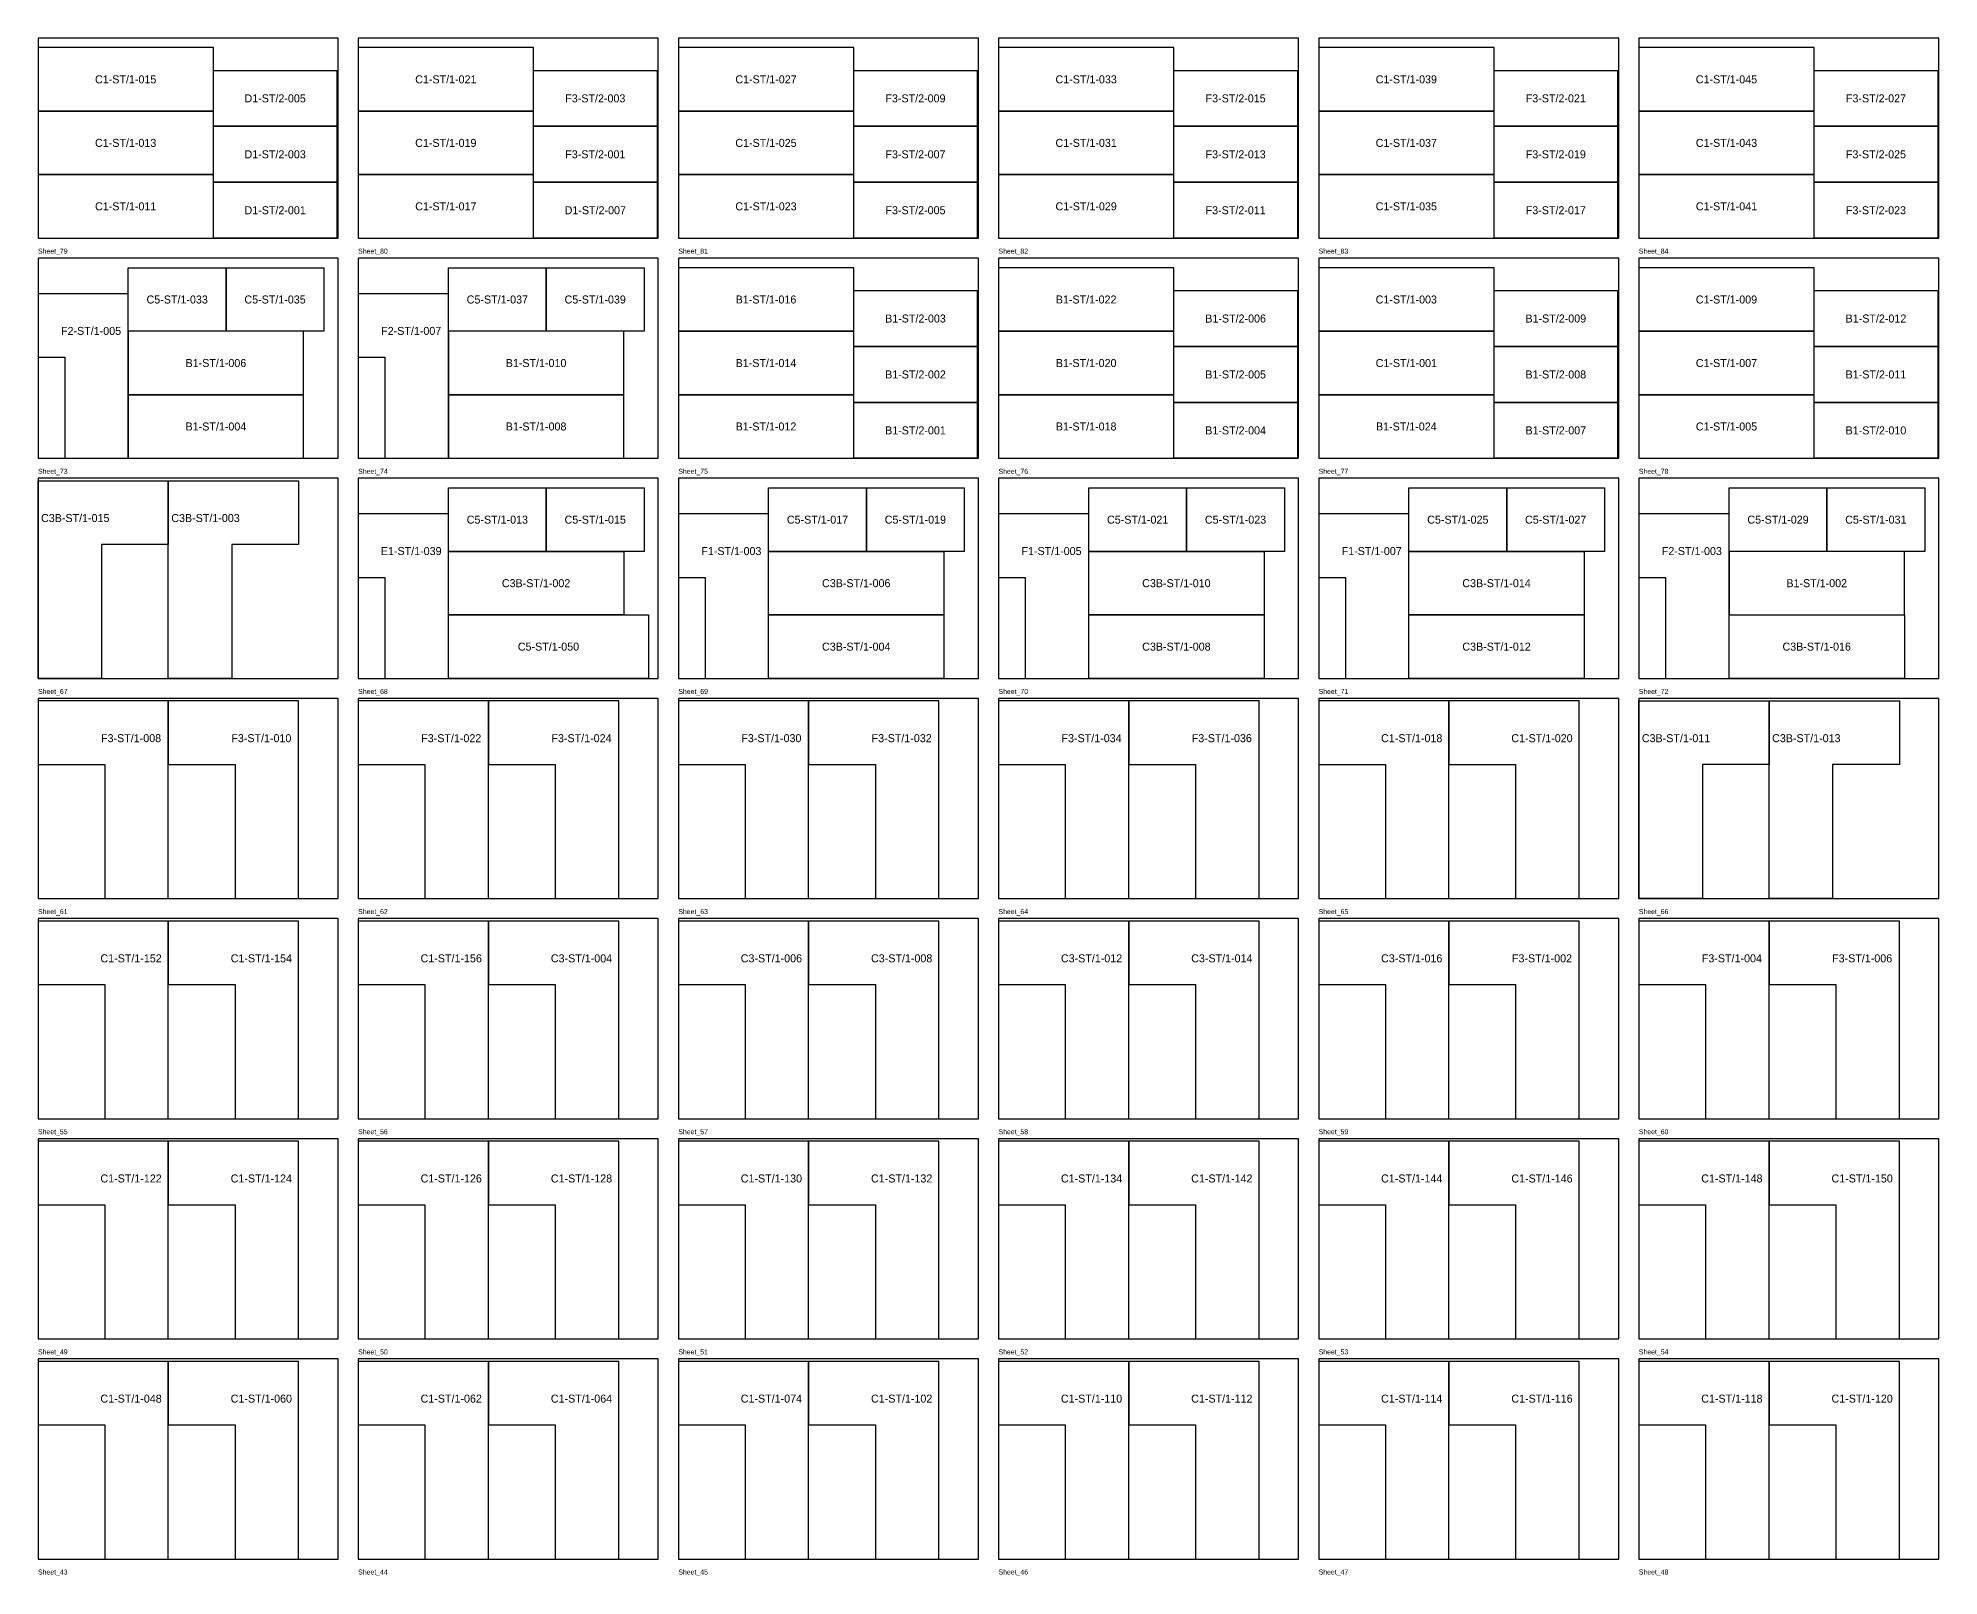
# Model space of a CAD drawing. Header units: millimetres. Extents: x 0 to 19000, y 0 to 63698.
# Drawn here: x 0 to 19000, y 17431 to 32800 of the extents above; entities that cross this region are included whole.
import ezdxf
from ezdxf.enums import TextEntityAlignment as Align

# ---------------------------------------------------------------- set-up
doc = ezdxf.new("R2010")
doc.units = ezdxf.units.MM
for name, color, linetype in [('NUMBERS', 7, 'Continuous'), ('OUTER', 7, 'Continuous'), ('SHEET_BORDER', 7, 'Continuous')]:
    doc.layers.add(name, color=color, linetype=linetype)

msp = doc.modelspace()

# ---------------------------------------------------------------- linework, layer by layer
at = {"layer": 'OUTER'}
for points in [[(0, 32070), (1753, 32070), (1753, 32705), (0, 32705), (0, 32070)], [(3200, 32070), (4953, 32070), (4953, 32705), (3200, 32705), (3200, 32070)], [(6400, 32070), (8153, 32070), (8153, 32705), (6400, 32705), (6400, 32070)], [(9600, 32070), (11353, 32070), (11353, 32705), (9600, 32705), (9600, 32070)], [(12800, 32070), (14553, 32070), (14553, 32705), (12800, 32705), (12800, 32070)], [(16000, 32070), (17753, 32070), (17753, 32705), (16000, 32705), (16000, 32070)], [(1753, 32476), (2988, 32476), (2988, 31918), (1753, 31918), (1753, 32476)], [(4953, 32476), (6188, 32476), (6188, 31918), (4953, 31918), (4953, 32476)], [(8153, 32476), (9388, 32476), (9388, 31918), (8153, 31918), (8153, 32476)], [(11353, 32476), (12588, 32476), (12588, 31918), (11353, 31918), (11353, 32476)], [(14553, 32476), (15788, 32476), (15788, 31918), (14553, 31918), (14553, 32476)], [(17753, 32476), (18988, 32476), (18988, 31918), (17753, 31918), (17753, 32476)], [(0, 31435), (1753, 31435), (1753, 32070), (0, 32070), (0, 31435)], [(3200, 31435), (4953, 31435), (4953, 32070), (3200, 32070), (3200, 31435)], [(6400, 31435), (8153, 31435), (8153, 32070), (6400, 32070), (6400, 31435)], [(9600, 31435), (11353, 31435), (11353, 32070), (9600, 32070), (9600, 31435)], [(12800, 31435), (14553, 31435), (14553, 32070), (12800, 32070), (12800, 31435)], [(16000, 31435), (17753, 31435), (17753, 32070), (16000, 32070), (16000, 31435)], [(1753, 31918), (2988, 31918), (2988, 31359), (1753, 31359), (1753, 31918)], [(4953, 31918), (6188, 31918), (6188, 31359), (4953, 31359), (4953, 31918)], [(8153, 31918), (9388, 31918), (9388, 31359), (8153, 31359), (8153, 31918)], [(11353, 31918), (12588, 31918), (12588, 31359), (11353, 31359), (11353, 31918)], [(14553, 31918), (15788, 31918), (15788, 31359), (14553, 31359), (14553, 31918)], [(17753, 31918), (18988, 31918), (18988, 31359), (17753, 31359), (17753, 31918)], [(0, 30800), (1753, 30800), (1753, 31435), (0, 31435), (0, 30800)], [(1753, 31359), (2988, 31359), (2988, 30800), (1753, 30800), (1753, 31359)], [(3200, 30800), (4953, 30800), (4953, 31435), (3200, 31435), (3200, 30800)], [(4953, 31359), (6188, 31359), (6188, 30800), (4953, 30800), (4953, 31359)], [(6400, 30800), (8153, 30800), (8153, 31435), (6400, 31435), (6400, 30800)], [(8153, 31359), (9388, 31359), (9388, 30800), (8153, 30800), (8153, 31359)], [(9600, 30800), (11353, 30800), (11353, 31435), (9600, 31435), (9600, 30800)], [(11353, 31359), (12588, 31359), (12588, 30800), (11353, 30800), (11353, 31359)], [(12800, 30800), (14553, 30800), (14553, 31435), (12800, 31435), (12800, 30800)], [(14553, 31359), (15788, 31359), (15788, 30800), (14553, 30800), (14553, 31359)], [(16000, 30800), (17753, 30800), (17753, 31435), (16000, 31435), (16000, 30800)], [(17753, 31359), (18988, 31359), (18988, 30800), (17753, 30800), (17753, 31359)], [(902, 30505), (1880, 30505), (1880, 29870), (902, 29870), (902, 30505)], [(1880, 30505), (2857, 30505), (2857, 29870), (1880, 29870), (1880, 30505)], [(4102, 30505), (5080, 30505), (5080, 29870), (4102, 29870), (4102, 30505)], [(5080, 30505), (6057, 30505), (6057, 29870), (5080, 29870), (5080, 30505)], [(6400, 29870), (8153, 29870), (8153, 30505), (6400, 30505), (6400, 29870)], [(9600, 29870), (11353, 29870), (11353, 30505), (9600, 30505), (9600, 29870)], [(12800, 29870), (14553, 29870), (14553, 30505), (12800, 30505), (12800, 29870)], [(16000, 29870), (17753, 29870), (17753, 30505), (16000, 30505), (16000, 29870)], [(902, 30245), (0, 30245), (0, 29610), (267, 29610), (267, 28600), (902, 28600), (902, 30245)], [(4102, 30245), (3200, 30245), (3200, 29610), (3467, 29610), (3467, 28600), (4102, 28600), (4102, 30245)], [(8153, 30276), (9388, 30276), (9388, 29718), (8153, 29718), (8153, 30276)], [(11353, 30276), (12588, 30276), (12588, 29718), (11353, 29718), (11353, 30276)], [(14553, 30276), (15788, 30276), (15788, 29718), (14553, 29718), (14553, 30276)], [(17753, 30276), (18988, 30276), (18988, 29718), (17753, 29718), (17753, 30276)], [(902, 29235), (2654, 29235), (2654, 29870), (902, 29870), (902, 29235)], [(4102, 29235), (5854, 29235), (5854, 29870), (4102, 29870), (4102, 29235)], [(6400, 29235), (8153, 29235), (8153, 29870), (6400, 29870), (6400, 29235)], [(9600, 29235), (11353, 29235), (11353, 29870), (9600, 29870), (9600, 29235)], [(12800, 29235), (14553, 29235), (14553, 29870), (12800, 29870), (12800, 29235)], [(16000, 29235), (17753, 29235), (17753, 29870), (16000, 29870), (16000, 29235)], [(8153, 29718), (9388, 29718), (9388, 29159), (8153, 29159), (8153, 29718)], [(11353, 29718), (12588, 29718), (12588, 29159), (11353, 29159), (11353, 29718)], [(14553, 29718), (15788, 29718), (15788, 29159), (14553, 29159), (14553, 29718)], [(17753, 29718), (18988, 29718), (18988, 29159), (17753, 29159), (17753, 29718)], [(902, 28600), (2654, 28600), (2654, 29235), (902, 29235), (902, 28600)], [(4102, 28600), (5854, 28600), (5854, 29235), (4102, 29235), (4102, 28600)], [(6400, 28600), (8153, 28600), (8153, 29235), (6400, 29235), (6400, 28600)], [(8153, 29159), (9388, 29159), (9388, 28600), (8153, 28600), (8153, 29159)], [(9600, 28600), (11353, 28600), (11353, 29235), (9600, 29235), (9600, 28600)], [(11353, 29159), (12588, 29159), (12588, 28600), (11353, 28600), (11353, 29159)], [(12800, 28600), (14553, 28600), (14553, 29235), (12800, 29235), (12800, 28600)], [(14553, 29159), (15788, 29159), (15788, 28600), (14553, 28600), (14553, 29159)], [(16000, 28600), (17753, 28600), (17753, 29235), (16000, 29235), (16000, 28600)], [(17753, 29159), (18988, 29159), (18988, 28600), (17753, 28600), (17753, 29159)], [(0, 28375), (1302, 28375), (1302, 27740), (635, 27740), (635, 26400), (0, 26400), (0, 28375)], [(1302, 28375), (2604, 28375), (2604, 27740), (1937, 27740), (1937, 26400), (1302, 26400), (1302, 28375)], [(4102, 28305), (5080, 28305), (5080, 27670), (4102, 27670), (4102, 28305)], [(5080, 28305), (6057, 28305), (6057, 27670), (5080, 27670), (5080, 28305)], [(7302, 28305), (8280, 28305), (8280, 27670), (7302, 27670), (7302, 28305)], [(8280, 28305), (9257, 28305), (9257, 27670), (8280, 27670), (8280, 28305)], [(10502, 28305), (11480, 28305), (11480, 27670), (10502, 27670), (10502, 28305)], [(11480, 28305), (12457, 28305), (12457, 27670), (11480, 27670), (11480, 28305)], [(13702, 28305), (14680, 28305), (14680, 27670), (13702, 27670), (13702, 28305)], [(14680, 28305), (15657, 28305), (15657, 27670), (14680, 27670), (14680, 28305)], [(16902, 28305), (17880, 28305), (17880, 27670), (16902, 27670), (16902, 28305)], [(17880, 28305), (18857, 28305), (18857, 27670), (17880, 27670), (17880, 28305)], [(4102, 28045), (3200, 28045), (3200, 27410), (3467, 27410), (3467, 26400), (4102, 26400), (4102, 28045)], [(7302, 28045), (6400, 28045), (6400, 27410), (6667, 27410), (6667, 26400), (7302, 26400), (7302, 28045)], [(10502, 28045), (9600, 28045), (9600, 27410), (9867, 27410), (9867, 26400), (10502, 26400), (10502, 28045)], [(13702, 28045), (12800, 28045), (12800, 27410), (13067, 27410), (13067, 26400), (13702, 26400), (13702, 28045)], [(16902, 28045), (16000, 28045), (16000, 27410), (16267, 27410), (16267, 26400), (16902, 26400), (16902, 28045)], [(5854, 27035), (4102, 27035), (4102, 27670), (5854, 27670), (5854, 27035)], [(9054, 27035), (7302, 27035), (7302, 27670), (9054, 27670), (9054, 27035)], [(12254, 27035), (10502, 27035), (10502, 27670), (12254, 27670), (12254, 27035)], [(15454, 27035), (13702, 27035), (13702, 27670), (15454, 27670), (15454, 27035)], [(16902, 27035), (18654, 27035), (18654, 27670), (16902, 27670), (16902, 27035)], [(4102, 27035), (6102, 27035), (6102, 26400), (4102, 26400), (4102, 27035)], [(9054, 26400), (7302, 26400), (7302, 27035), (9054, 27035), (9054, 26400)], [(12254, 26400), (10502, 26400), (10502, 27035), (12254, 27035), (12254, 26400)], [(15454, 26400), (13702, 26400), (13702, 27035), (15454, 27035), (15454, 26400)], [(18654, 26400), (16902, 26400), (16902, 27035), (18654, 27035), (18654, 26400)], [(1302, 26175), (0, 26175), (0, 25540), (667, 25540), (667, 24200), (1302, 24200), (1302, 26175)], [(2604, 26175), (1302, 26175), (1302, 25540), (1969, 25540), (1969, 24200), (2604, 24200), (2604, 26175)], [(4502, 26175), (3200, 26175), (3200, 25540), (3867, 25540), (3867, 24200), (4502, 24200), (4502, 26175)], [(5804, 26175), (4502, 26175), (4502, 25540), (5169, 25540), (5169, 24200), (5804, 24200), (5804, 26175)], [(7702, 26175), (6400, 26175), (6400, 25540), (7067, 25540), (7067, 24200), (7702, 24200), (7702, 26175)], [(9004, 26175), (7702, 26175), (7702, 25540), (8369, 25540), (8369, 24200), (9004, 24200), (9004, 26175)], [(10902, 26175), (9600, 26175), (9600, 25540), (10267, 25540), (10267, 24200), (10902, 24200), (10902, 26175)], [(12204, 26175), (10902, 26175), (10902, 25540), (11568, 25540), (11568, 24200), (12204, 24200), (12204, 26175)], [(14102, 26175), (12800, 26175), (12800, 25540), (13467, 25540), (13467, 24200), (14102, 24200), (14102, 26175)], [(15404, 26175), (14102, 26175), (14102, 25540), (14769, 25540), (14769, 24200), (15404, 24200), (15404, 26175)], [(16000, 26175), (17302, 26175), (17302, 25540), (16635, 25540), (16635, 24200), (16000, 24200), (16000, 26175)], [(17302, 26175), (18604, 26175), (18604, 25540), (17937, 25540), (17937, 24200), (17302, 24200), (17302, 26175)], [(1302, 23975), (0, 23975), (0, 23340), (667, 23340), (667, 22000), (1302, 22000), (1302, 23975)], [(2604, 23975), (1302, 23975), (1302, 23340), (1969, 23340), (1969, 22000), (2604, 22000), (2604, 23975)], [(4502, 23975), (3200, 23975), (3200, 23340), (3867, 23340), (3867, 22000), (4502, 22000), (4502, 23975)], [(5804, 23975), (4502, 23975), (4502, 23340), (5169, 23340), (5169, 22000), (5804, 22000), (5804, 23975)], [(7702, 23975), (6400, 23975), (6400, 23340), (7067, 23340), (7067, 22000), (7702, 22000), (7702, 23975)], [(9004, 23975), (7702, 23975), (7702, 23340), (8369, 23340), (8369, 22000), (9004, 22000), (9004, 23975)], [(10902, 23975), (9600, 23975), (9600, 23340), (10267, 23340), (10267, 22000), (10902, 22000), (10902, 23975)], [(12204, 23975), (10902, 23975), (10902, 23340), (11568, 23340), (11568, 22000), (12204, 22000), (12204, 23975)], [(14102, 23975), (12800, 23975), (12800, 23340), (13467, 23340), (13467, 22000), (14102, 22000), (14102, 23975)], [(15404, 23975), (14102, 23975), (14102, 23340), (14769, 23340), (14769, 22000), (15404, 22000), (15404, 23975)], [(17302, 23975), (16000, 23975), (16000, 23340), (16667, 23340), (16667, 22000), (17302, 22000), (17302, 23975)], [(18604, 23975), (17302, 23975), (17302, 23340), (17968, 23340), (17968, 22000), (18604, 22000), (18604, 23975)], [(1302, 21775), (0, 21775), (0, 21140), (667, 21140), (667, 19800), (1302, 19800), (1302, 21775)], [(2604, 21775), (1302, 21775), (1302, 21140), (1969, 21140), (1969, 19800), (2604, 19800), (2604, 21775)], [(4502, 21775), (3200, 21775), (3200, 21140), (3867, 21140), (3867, 19800), (4502, 19800), (4502, 21775)], [(5804, 21775), (4502, 21775), (4502, 21140), (5169, 21140), (5169, 19800), (5804, 19800), (5804, 21775)], [(7702, 21775), (6400, 21775), (6400, 21140), (7067, 21140), (7067, 19800), (7702, 19800), (7702, 21775)], [(9004, 21775), (7702, 21775), (7702, 21140), (8369, 21140), (8369, 19800), (9004, 19800), (9004, 21775)], [(10902, 21775), (9600, 21775), (9600, 21140), (10267, 21140), (10267, 19800), (10902, 19800), (10902, 21775)], [(12204, 21775), (10902, 21775), (10902, 21140), (11568, 21140), (11568, 19800), (12204, 19800), (12204, 21775)], [(14102, 21775), (12800, 21775), (12800, 21140), (13467, 21140), (13467, 19800), (14102, 19800), (14102, 21775)], [(15404, 21775), (14102, 21775), (14102, 21140), (14769, 21140), (14769, 19800), (15404, 19800), (15404, 21775)], [(17302, 21775), (16000, 21775), (16000, 21140), (16667, 21140), (16667, 19800), (17302, 19800), (17302, 21775)], [(18604, 21775), (17302, 21775), (17302, 21140), (17968, 21140), (17968, 19800), (18604, 19800), (18604, 21775)], [(1302, 19575), (0, 19575), (0, 18940), (667, 18940), (667, 17600), (1302, 17600), (1302, 19575)], [(2604, 19575), (1302, 19575), (1302, 18940), (1969, 18940), (1969, 17600), (2604, 17600), (2604, 19575)], [(4502, 19575), (3200, 19575), (3200, 18940), (3867, 18940), (3867, 17600), (4502, 17600), (4502, 19575)], [(5804, 19575), (4502, 19575), (4502, 18940), (5169, 18940), (5169, 17600), (5804, 17600), (5804, 19575)], [(7702, 19575), (6400, 19575), (6400, 18940), (7067, 18940), (7067, 17600), (7702, 17600), (7702, 19575)], [(9004, 19575), (7702, 19575), (7702, 18940), (8369, 18940), (8369, 17600), (9004, 17600), (9004, 19575)], [(10902, 19575), (9600, 19575), (9600, 18940), (10267, 18940), (10267, 17600), (10902, 17600), (10902, 19575)], [(12204, 19575), (10902, 19575), (10902, 18940), (11568, 18940), (11568, 17600), (12204, 17600), (12204, 19575)], [(14102, 19575), (12800, 19575), (12800, 18940), (13467, 18940), (13467, 17600), (14102, 17600), (14102, 19575)], [(15404, 19575), (14102, 19575), (14102, 18940), (14769, 18940), (14769, 17600), (15404, 17600), (15404, 19575)], [(17302, 19575), (16000, 19575), (16000, 18940), (16667, 18940), (16667, 17600), (17302, 17600), (17302, 19575)], [(18604, 19575), (17302, 19575), (17302, 18940), (17968, 18940), (17968, 17600), (18604, 17600), (18604, 19575)]]:
    msp.add_lwpolyline(points, dxfattribs=at)
at = {"layer": 'SHEET_BORDER', "color": 1}
for points in [[(0, 30800), (3000, 30800), (3000, 32800), (0, 32800), (0, 30800)], [(3200, 30800), (6200, 30800), (6200, 32800), (3200, 32800), (3200, 30800)], [(6400, 30800), (9400, 30800), (9400, 32800), (6400, 32800), (6400, 30800)], [(9600, 30800), (12600, 30800), (12600, 32800), (9600, 32800), (9600, 30800)], [(12800, 30800), (15800, 30800), (15800, 32800), (12800, 32800), (12800, 30800)], [(16000, 30800), (19000, 30800), (19000, 32800), (16000, 32800), (16000, 30800)], [(0, 28600), (3000, 28600), (3000, 30600), (0, 30600), (0, 28600)], [(3200, 28600), (6200, 28600), (6200, 30600), (3200, 30600), (3200, 28600)], [(6400, 28600), (9400, 28600), (9400, 30600), (6400, 30600), (6400, 28600)], [(9600, 28600), (12600, 28600), (12600, 30600), (9600, 30600), (9600, 28600)], [(12800, 28600), (15800, 28600), (15800, 30600), (12800, 30600), (12800, 28600)], [(16000, 28600), (19000, 28600), (19000, 30600), (16000, 30600), (16000, 28600)], [(0, 26400), (3000, 26400), (3000, 28400), (0, 28400), (0, 26400)], [(3200, 26400), (6200, 26400), (6200, 28400), (3200, 28400), (3200, 26400)], [(6400, 26400), (9400, 26400), (9400, 28400), (6400, 28400), (6400, 26400)], [(9600, 26400), (12600, 26400), (12600, 28400), (9600, 28400), (9600, 26400)], [(12800, 26400), (15800, 26400), (15800, 28400), (12800, 28400), (12800, 26400)], [(16000, 26400), (19000, 26400), (19000, 28400), (16000, 28400), (16000, 26400)], [(0, 24200), (3000, 24200), (3000, 26200), (0, 26200), (0, 24200)], [(3200, 24200), (6200, 24200), (6200, 26200), (3200, 26200), (3200, 24200)], [(6400, 24200), (9400, 24200), (9400, 26200), (6400, 26200), (6400, 24200)], [(9600, 24200), (12600, 24200), (12600, 26200), (9600, 26200), (9600, 24200)], [(12800, 24200), (15800, 24200), (15800, 26200), (12800, 26200), (12800, 24200)], [(16000, 24200), (19000, 24200), (19000, 26200), (16000, 26200), (16000, 24200)], [(0, 22000), (3000, 22000), (3000, 24000), (0, 24000), (0, 22000)], [(3200, 22000), (6200, 22000), (6200, 24000), (3200, 24000), (3200, 22000)], [(6400, 22000), (9400, 22000), (9400, 24000), (6400, 24000), (6400, 22000)], [(9600, 22000), (12600, 22000), (12600, 24000), (9600, 24000), (9600, 22000)], [(12800, 22000), (15800, 22000), (15800, 24000), (12800, 24000), (12800, 22000)], [(16000, 22000), (19000, 22000), (19000, 24000), (16000, 24000), (16000, 22000)], [(0, 19800), (3000, 19800), (3000, 21800), (0, 21800), (0, 19800)], [(3200, 19800), (6200, 19800), (6200, 21800), (3200, 21800), (3200, 19800)], [(6400, 19800), (9400, 19800), (9400, 21800), (6400, 21800), (6400, 19800)], [(9600, 19800), (12600, 19800), (12600, 21800), (9600, 21800), (9600, 19800)], [(12800, 19800), (15800, 19800), (15800, 21800), (12800, 21800), (12800, 19800)], [(16000, 19800), (19000, 19800), (19000, 21800), (16000, 21800), (16000, 19800)], [(0, 17600), (3000, 17600), (3000, 19600), (0, 19600), (0, 17600)], [(3200, 17600), (6200, 17600), (6200, 19600), (3200, 19600), (3200, 17600)], [(6400, 17600), (9400, 17600), (9400, 19600), (6400, 19600), (6400, 17600)], [(9600, 17600), (12600, 17600), (12600, 19600), (9600, 19600), (9600, 17600)], [(12800, 17600), (15800, 17600), (15800, 19600), (12800, 19600), (12800, 17600)], [(16000, 17600), (19000, 17600), (19000, 19600), (16000, 19600), (16000, 17600)]]:
    msp.add_lwpolyline(points, dxfattribs=at)

# ---------------------------------------------------------------- texts
at = {"layer": 'NUMBERS'}
for s, p in [('C1-ST/1-015', (876, 32387)), ('C1-ST/1-021', (4076, 32387)), ('C1-ST/1-027', (7276, 32387)), ('C1-ST/1-033', (10476, 32387)), ('C1-ST/1-039', (13676, 32387)), ('C1-ST/1-045', (16876, 32387)), ('D1-ST/2-005', (2370, 32197)), ('F3-ST/2-003', (5570, 32197)), ('F3-ST/2-009', (8770, 32197)), ('F3-ST/2-015', (11970, 32197)), ('F3-ST/2-021', (15170, 32197)), ('F3-ST/2-027', (18370, 32197)), ('C1-ST/1-013', (876, 31752)), ('C1-ST/1-019', (4076, 31752)), ('C1-ST/1-025', (7276, 31752)), ('C1-ST/1-031', (10476, 31752)), ('C1-ST/1-037', (13676, 31752)), ('C1-ST/1-043', (16876, 31752)), ('D1-ST/2-003', (2370, 31638)), ('F3-ST/2-001', (5570, 31638)), ('F3-ST/2-007', (8770, 31638)), ('F3-ST/2-013', (11970, 31638)), ('F3-ST/2-019', (15170, 31638)), ('F3-ST/2-025', (18370, 31638)), ('C1-ST/1-011', (876, 31118)), ('C1-ST/1-017', (4076, 31118)), ('C1-ST/1-023', (7276, 31118)), ('C1-ST/1-029', (10476, 31118)), ('C1-ST/1-035', (13676, 31118)), ('C1-ST/1-041', (16876, 31118)), ('D1-ST/2-001', (2370, 31079)), ('D1-ST/2-007', (5570, 31079)), ('F3-ST/2-005', (8770, 31079)), ('F3-ST/2-011', (11970, 31079)), ('F3-ST/2-017', (15170, 31079)), ('F3-ST/2-023', (18370, 31079)), ('C5-ST/1-033', (1391, 30187)), ('C5-ST/1-035', (2369, 30187)), ('C5-ST/1-037', (4591, 30187)), ('C5-ST/1-039', (5569, 30187)), ('B1-ST/1-016', (7276, 30187)), ('B1-ST/1-022', (10476, 30187)), ('C1-ST/1-003', (13676, 30187)), ('C1-ST/1-009', (16876, 30187)), ('B1-ST/2-003', (8770, 29997)), ('B1-ST/2-006', (11970, 29997)), ('B1-ST/2-009', (15170, 29997)), ('B1-ST/2-012', (18370, 29997)), ('F2-ST/1-005', (530, 29873)), ('F2-ST/1-007', (3730, 29873)), ('B1-ST/1-006', (1778, 29552)), ('B1-ST/1-010', (4978, 29552)), ('B1-ST/1-014', (7276, 29552)), ('B1-ST/2-002', (8770, 29438)), ('B1-ST/1-020', (10476, 29552)), ('B1-ST/2-005', (11970, 29438)), ('C1-ST/1-001', (13676, 29552)), ('B1-ST/2-008', (15170, 29438)), ('C1-ST/1-007', (16876, 29552)), ('B1-ST/2-011', (18370, 29438)), ('B1-ST/1-004', (1778, 28918)), ('B1-ST/1-008', (4978, 28918)), ('B1-ST/1-012', (7276, 28918)), ('B1-ST/2-001', (8770, 28879)), ('B1-ST/1-018', (10476, 28918)), ('B1-ST/2-004', (11970, 28879)), ('B1-ST/1-024', (13676, 28918)), ('B1-ST/2-007', (15170, 28879)), ('C1-ST/1-005', (16876, 28918)), ('B1-ST/2-010', (18370, 28879)), ('C3B-ST/1-015', (372, 28003)), ('C3B-ST/1-003', (1674, 28003)), ('C5-ST/1-013', (4591, 27987)), ('C5-ST/1-015', (5569, 27987)), ('C5-ST/1-017', (7791, 27987)), ('C5-ST/1-019', (8769, 27987)), ('C5-ST/1-021', (10991, 27987)), ('C5-ST/1-023', (11969, 27987)), ('C5-ST/1-025', (14191, 27987)), ('C5-ST/1-027', (15169, 27987)), ('C5-ST/1-029', (17391, 27987)), ('C5-ST/1-031', (18369, 27987)), ('E1-ST/1-039', (3730, 27673)), ('F1-ST/1-003', (6930, 27673)), ('F1-ST/1-005', (10130, 27673)), ('F1-ST/1-007', (13330, 27673)), ('F2-ST/1-003', (16530, 27673)), ('C3B-ST/1-002', (4978, 27352)), ('C3B-ST/1-006', (8178, 27352)), ('C3B-ST/1-010', (11378, 27352)), ('C3B-ST/1-014', (14578, 27352)), ('B1-ST/1-002', (17778, 27352)), ('C5-ST/1-050', (5102, 26718)), ('C3B-ST/1-004', (8178, 26718)), ('C3B-ST/1-008', (11378, 26718)), ('C3B-ST/1-012', (14578, 26718)), ('C3B-ST/1-016', (17778, 26718)), ('F3-ST/1-008', (930, 25803)), ('F3-ST/1-010', (2232, 25803)), ('F3-ST/1-022', (4130, 25803)), ('F3-ST/1-024', (5432, 25803)), ('F3-ST/1-030', (7330, 25803)), ('F3-ST/1-032', (8632, 25803)), ('F3-ST/1-034', (10530, 25803)), ('F3-ST/1-036', (11832, 25803)), ('C1-ST/1-018', (13730, 25803)), ('C1-ST/1-020', (15032, 25803)), ('C3B-ST/1-011', (16372, 25803)), ('C3B-ST/1-013', (17674, 25803)), ('C1-ST/1-152', (930, 23603)), ('C1-ST/1-154', (2232, 23603)), ('C1-ST/1-156', (4130, 23603)), ('C3-ST/1-004', (5432, 23603)), ('C3-ST/1-006', (7330, 23603)), ('C3-ST/1-008', (8632, 23603)), ('C3-ST/1-012', (10530, 23603)), ('C3-ST/1-014', (11832, 23603)), ('C3-ST/1-016', (13730, 23603)), ('F3-ST/1-002', (15032, 23603)), ('F3-ST/1-004', (16930, 23603)), ('F3-ST/1-006', (18232, 23603)), ('C1-ST/1-122', (930, 21403)), ('C1-ST/1-124', (2232, 21403)), ('C1-ST/1-126', (4130, 21403)), ('C1-ST/1-128', (5432, 21403)), ('C1-ST/1-130', (7330, 21403)), ('C1-ST/1-132', (8632, 21403)), ('C1-ST/1-134', (10530, 21403)), ('C1-ST/1-142', (11832, 21403)), ('C1-ST/1-144', (13730, 21403)), ('C1-ST/1-146', (15032, 21403)), ('C1-ST/1-148', (16930, 21403)), ('C1-ST/1-150', (18232, 21403)), ('C1-ST/1-048', (930, 19203)), ('C1-ST/1-060', (2232, 19203)), ('C1-ST/1-062', (4130, 19203)), ('C1-ST/1-064', (5432, 19203)), ('C1-ST/1-074', (7330, 19203)), ('C1-ST/1-102', (8632, 19203)), ('C1-ST/1-110', (10530, 19203)), ('C1-ST/1-112', (11832, 19203)), ('C1-ST/1-114', (13730, 19203)), ('C1-ST/1-116', (15032, 19203)), ('C1-ST/1-118', (16930, 19203)), ('C1-ST/1-120', (18232, 19203))]:
    msp.add_text(s, height=80, dxfattribs=at).set_placement(p, align=Align.MIDDLE_CENTER)
at = {"layer": 'SHEET_BORDER', "color": 1}
for s, p in [('Sheet_79', (0, 30630)), ('Sheet_80', (3200, 30630)), ('Sheet_81', (6400, 30630)), ('Sheet_82', (9600, 30630)), ('Sheet_83', (12800, 30630)), ('Sheet_84', (16000, 30630)), ('Sheet_73', (0, 28430)), ('Sheet_74', (3200, 28430)), ('Sheet_75', (6400, 28430)), ('Sheet_76', (9600, 28430)), ('Sheet_77', (12800, 28430)), ('Sheet_78', (16000, 28430)), ('Sheet_67', (0, 26230)), ('Sheet_68', (3200, 26230)), ('Sheet_69', (6400, 26230)), ('Sheet_70', (9600, 26230)), ('Sheet_71', (12800, 26230)), ('Sheet_72', (16000, 26230)), ('Sheet_61', (0, 24030)), ('Sheet_62', (3200, 24030)), ('Sheet_63', (6400, 24030)), ('Sheet_64', (9600, 24030)), ('Sheet_65', (12800, 24030)), ('Sheet_66', (16000, 24030)), ('Sheet_55', (0, 21830)), ('Sheet_56', (3200, 21830)), ('Sheet_57', (6400, 21830)), ('Sheet_58', (9600, 21830)), ('Sheet_59', (12800, 21830)), ('Sheet_60', (16000, 21830)), ('Sheet_49', (0, 19630)), ('Sheet_50', (3200, 19630)), ('Sheet_51', (6400, 19630)), ('Sheet_52', (9600, 19630)), ('Sheet_53', (12800, 19630)), ('Sheet_54', (16000, 19630)), ('Sheet_43', (0, 17430)), ('Sheet_44', (3200, 17430)), ('Sheet_45', (6400, 17430)), ('Sheet_46', (9600, 17430)), ('Sheet_47', (12800, 17430)), ('Sheet_48', (16000, 17430))]:
    msp.add_text(s, height=50, dxfattribs=at).set_placement(p, align=Align.BOTTOM_LEFT)

doc.saveas('drawing.dxf')
